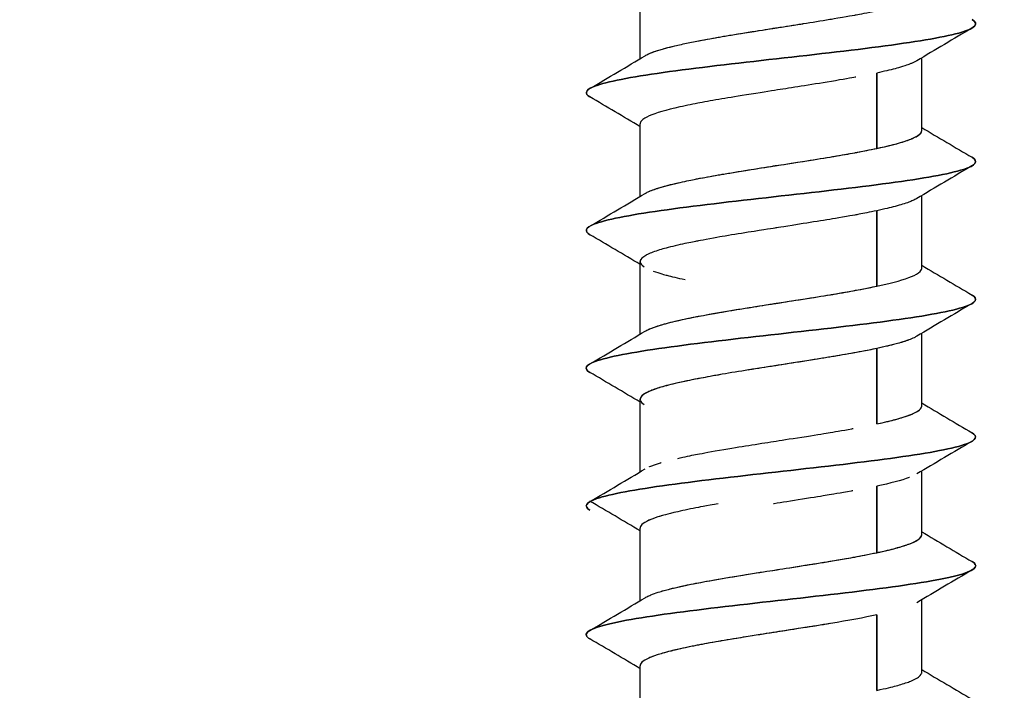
# Model space of a CAD drawing. Header units: inches. Extents: x 10 to 190, y 5 to 37.
# Drawn here: x 97.527 to 98.316, y 24.245 to 24.786 of the extents above; entities that cross this region are included whole.
import ezdxf
from ezdxf import colors
from ezdxf.entities.mleader import LeaderData, LeaderLine
from ezdxf.math import Vec2, Vec3

# ---------------------------------------------------------------- set-up
doc = ezdxf.new("R2010")
doc.units = ezdxf.units.IN
doc.header["$MEASUREMENT"] = 0
doc.styles.add('Tahoma', font='tahoma.ttf')

msp = doc.modelspace()

# ---------------------------------------------------------------- linework, layer by layer
at = {"color": 0, "linetype": 'Continuous', "lineweight": 0, "extrusion": (-1, 6.12323e-17, 0)}
for p, q in [((98.02698, 24.75408), (98.02698, 24.81256)), ((98.25398, 24.69625), (98.25398, 24.75474)), ((98.21767, 24.68172), (98.21767, 24.74252)), ((98.21767, 24.74252), (98.21767, 24.68172)), ((98.02698, 24.64308), (98.02698, 24.70156)), ((98.25398, 24.58524), (98.25398, 24.64373)), ((98.21767, 24.57072), (98.21767, 24.63152)), ((98.21767, 24.63152), (98.21767, 24.57072)), ((98.02698, 24.53208), (98.02698, 24.59057)), ((98.25398, 24.47424), (98.25398, 24.53273)), ((98.21767, 24.45972), (98.21767, 24.52051)), ((98.21767, 24.52051), (98.21767, 24.45972)), ((98.02698, 24.42108), (98.02698, 24.47957)), ((98.25398, 24.39534), (98.25398, 24.42173)), ((98.21767, 24.39534), (98.21767, 24.40951)), ((98.21767, 24.40951), (98.21767, 24.39534)), ((98.21767, 24.35595), (98.21767, 24.39534)), ((98.21767, 24.39534), (98.21767, 24.35595)), ((98.25398, 24.3705), (98.25398, 24.39534)), ((98.02698, 24.31729), (98.02698, 24.37577)), ((98.06329, 24.32952), (98.06329, 24.32951)), ((98.06329, 24.32951), (98.06329, 24.32952)), ((98.25398, 24.2595), (98.25398, 24.31797)), ((98.21767, 24.24495), (98.21767, 24.30574)), ((98.21767, 24.30574), (98.21767, 24.24495)), ((98.02698, 24.20629), (98.02698, 24.26477))]:
    msp.add_line(p, q, dxfattribs=at)
msp.add_circle((101.83282, 27.66838), 6.76088)
at = {"color": 0, "linetype": 'Continuous', "lineweight": 0}
for points, knots in [([(98.03089, 24.75642), (98.03179, 24.75696), (98.03285, 24.75749), (98.03405, 24.75803), (98.03795, 24.75977), (98.0419, 24.76092), (98.04382, 24.76149), (98.04679, 24.76237), (98.05103, 24.76353), (98.05725, 24.76497), (98.06122, 24.76588), (98.06501, 24.76668), (98.06842, 24.76737), (98.07039, 24.76776), (98.07224, 24.76812), (98.07392, 24.76845), (98.07492, 24.76864), (98.0779, 24.76921), (98.08323, 24.77016), (98.08701, 24.77084), (98.09035, 24.77142), (98.09316, 24.7719), (98.09919, 24.77293), (98.10618, 24.77408), (98.11415, 24.77537), (98.12282, 24.77676), (98.12934, 24.77778), (98.13344, 24.77842), (98.13456, 24.7786), (98.1355, 24.77874), (98.13626, 24.77886), (98.13887, 24.77927), (98.14257, 24.77984), (98.14736, 24.78058), (98.15259, 24.78139), (98.15626, 24.78196), (98.1584, 24.7823), (98.16565, 24.78344), (98.17289, 24.7846), (98.17997, 24.78578), (98.18117, 24.78598), (98.18467, 24.78656), (98.19017, 24.78752), (98.19435, 24.78825), (98.19757, 24.78883), (98.19995, 24.78926), (98.20026, 24.78932), (98.20066, 24.78939), (98.20114, 24.78948), (98.20403, 24.79001), (98.20997, 24.79109), (98.21767, 24.79271)], [0.3457498, 0.3457498, 0.3457498, 0.3457498, 0.375, 0.375, 0.375, 0.4375, 0.4375, 0.4375, 0.5, 0.5, 0.5, 0.5395375, 0.5395375, 0.5395375, 0.5625, 0.5625, 0.5625, 0.59375, 0.59375, 0.59375, 0.625, 0.625, 0.625, 0.6875, 0.6875, 0.6875, 0.7366515, 0.7366515, 0.7366515, 0.75, 0.75, 0.75, 0.78125, 0.78125, 0.78125, 0.8125, 0.8125, 0.8125, 0.875, 0.875, 0.875, 0.90625, 0.90625, 0.90625, 0.9375, 0.9375, 0.9375, 0.9463177, 0.9463177, 0.9463177, 1, 1, 1, 1]), ([(97.98647, 24.72322), (97.98196, 24.72588), (97.98264, 24.72854), (97.99696, 24.73488), (98.01549, 24.73857), (98.0661, 24.74594), (98.09805, 24.74962), (98.16343, 24.75699), (98.1967, 24.76068), (98.25207, 24.76805), (98.27403, 24.77174), (98.29741, 24.77881), (98.30029, 24.78219), (98.29454, 24.78558)], [0.78679487, 0.78679487, 0.78679487, 0.78679487, 0.78950472, 0.78950472, 0.79326356, 0.79326356, 0.79702241, 0.79702241, 0.80078125, 0.80078125, 0.80454009, 0.80454009, 0.80799263, 0.80799263, 0.80799263, 0.80799263]), ([(98.29454, 24.78558), (98.30029, 24.78219), (98.29741, 24.77881), (98.27403, 24.77174), (98.25207, 24.76805), (98.1967, 24.76068), (98.16343, 24.75699), (98.09805, 24.74962), (98.0661, 24.74594), (98.01549, 24.73857), (97.99696, 24.73488), (97.98264, 24.72854), (97.98196, 24.72588), (97.98647, 24.72322)], [-0.80799263, -0.80799263, -0.80799263, -0.80799263, -0.80454009, -0.80454009, -0.80078125, -0.80078125, -0.79702241, -0.79702241, -0.79326356, -0.79326356, -0.78950472, -0.78950472, -0.78679487, -0.78679487, -0.78679487, -0.78679487]), ([(98.07434, 24.76853), (98.07444, 24.76855), (98.07455, 24.76857), (98.07465, 24.76858), (98.07998, 24.7696), (98.08643, 24.77075), (98.09207, 24.77171), (98.09771, 24.77268), (98.1046, 24.77383), (98.11499, 24.7755), (98.12537, 24.77717), (98.13287, 24.77834), (98.13827, 24.77917), (98.14366, 24.78001), (98.15108, 24.78116), (98.15741, 24.78214), (98.1578, 24.78221), (98.15819, 24.78227), (98.15859, 24.78233)], [0.5612925, 0.5612925, 0.5612925, 0.5612925, 0.5625, 0.5625, 0.5625, 0.625, 0.625, 0.625, 0.6875, 0.6875, 0.6875, 0.75, 0.75, 0.75, 0.8125, 0.8125, 0.8125, 0.8163653, 0.8163653, 0.8163653, 0.8163653]), ([(98.03422, 24.75811), (98.03426, 24.75812), (98.03431, 24.75814), (98.03435, 24.75816), (98.04021, 24.76072), (98.04868, 24.76303), (98.05859, 24.76527)], [0.3740898, 0.3740898, 0.3740898, 0.3740898, 0.375, 0.375, 0.375, 0.499716, 0.499716, 0.499716, 0.499716]), ([(98.25002, 24.75237), (98.24868, 24.75156), (98.2472, 24.75088), (98.24584, 24.75031), (98.24506, 24.74998), (98.24432, 24.74969), (98.24365, 24.74945), (98.24282, 24.74914), (98.24126, 24.74856), (98.2385, 24.74772), (98.23623, 24.74702), (98.23414, 24.74645), (98.23245, 24.746), (98.22841, 24.74493), (98.22353, 24.74377), (98.21767, 24.74252)], [0.8202783, 0.8202783, 0.8202783, 0.8202783, 0.8550271, 0.8550271, 0.8550271, 0.875, 0.875, 0.875, 0.90625, 0.90625, 0.90625, 0.9375, 0.9375, 0.9375, 1, 1, 1, 1]), ([(98.20097, 24.73922), (98.20095, 24.73922), (98.20094, 24.73921), (98.20092, 24.73921), (98.19989, 24.73902), (98.19359, 24.73787), (98.1845, 24.73634), (98.16631, 24.73329), (98.1511, 24.73097), (98.13989, 24.7292), (98.13428, 24.72832), (98.12679, 24.72717), (98.1164, 24.72553), (98.106, 24.72388), (98.09904, 24.72273), (98.09274, 24.72164), (98.08643, 24.72056), (98.08001, 24.71939), (98.07518, 24.71847), (98.07036, 24.71754), (98.06457, 24.71639), (98.05898, 24.71515), (98.0478, 24.71266), (98.03974, 24.71035), (98.03423, 24.7079), (98.03148, 24.70667), (98.02944, 24.70551), (98.0281, 24.70403), (98.02722, 24.70306), (98.02698, 24.70222), (98.02698, 24.70156)], [0.06157, 0.06157, 0.06157, 0.06157, 0.0625, 0.0625, 0.0625, 0.125, 0.125, 0.125, 0.25, 0.25, 0.25, 0.3125, 0.3125, 0.3125, 0.375, 0.375, 0.375, 0.4375, 0.4375, 0.4375, 0.5, 0.5, 0.5, 0.625, 0.625, 0.625, 0.6875, 0.6875, 0.6875, 0.7288159, 0.7288159, 0.7288159, 0.7288159]), ([(98.21767, 24.68172), (98.22554, 24.68338), (98.23541, 24.68569), (98.24272, 24.68833), (98.24637, 24.68964), (98.24894, 24.69079), (98.25104, 24.69223), (98.25314, 24.69366), (98.25372, 24.69481), (98.2539, 24.69558), (98.25395, 24.69577), (98.25398, 24.696), (98.25398, 24.69625)], [0, 0, 0, 0, 0.125, 0.125, 0.125, 0.1875, 0.1875, 0.1875, 0.25, 0.25, 0.25, 0.2661737, 0.2661737, 0.2661737, 0.2661737]), ([(98.21767, 24.68172), (98.22388, 24.68303), (98.22866, 24.68418), (98.23239, 24.68517), (98.23428, 24.68567), (98.23636, 24.68625), (98.23849, 24.68691), (98.24038, 24.6875), (98.2421, 24.68808), (98.24364, 24.68866), (98.24467, 24.68905), (98.24576, 24.68949), (98.24684, 24.68997), (98.24827, 24.69061), (98.24968, 24.69132), (98.25088, 24.69212), (98.25313, 24.69362), (98.25371, 24.69477), (98.2539, 24.69558), (98.25395, 24.69577), (98.25399, 24.69599), (98.25398, 24.69625)], [0, 0, 0, 0, 0.0625, 0.0625, 0.0625, 0.09375, 0.09375, 0.09375, 0.125, 0.125, 0.125, 0.151912, 0.151912, 0.151912, 0.1875, 0.1875, 0.1875, 0.25, 0.25, 0.25, 0.2666712, 0.2666712, 0.2666712, 0.2666712]), ([(98.03091, 24.64543), (98.03109, 24.64554), (98.03127, 24.64564), (98.03145, 24.64574), (98.03228, 24.64621), (98.03317, 24.64664), (98.03407, 24.64704), (98.03544, 24.64765), (98.03691, 24.64822), (98.03844, 24.64876), (98.03986, 24.64926), (98.04162, 24.64984), (98.0438, 24.65049), (98.04714, 24.65147), (98.05149, 24.65263), (98.05726, 24.65396), (98.06249, 24.65517), (98.06713, 24.65612), (98.07059, 24.6568), (98.07187, 24.65705), (98.07299, 24.65727), (98.07394, 24.65745), (98.07587, 24.65782), (98.07891, 24.65839), (98.08327, 24.65917), (98.08739, 24.65991), (98.09073, 24.66049), (98.09311, 24.66089), (98.09958, 24.66199), (98.10664, 24.66316), (98.1142, 24.66437), (98.12729, 24.66648), (98.13482, 24.66764), (98.13617, 24.66785), (98.13756, 24.66807), (98.1451, 24.66922), (98.15843, 24.67131), (98.16607, 24.6725), (98.17327, 24.67366), (98.17993, 24.67477), (98.1824, 24.67518), (98.18587, 24.67576), (98.1902, 24.67652), (98.19472, 24.67731), (98.1979, 24.67789), (98.19992, 24.67826), (98.20092, 24.67844), (98.20211, 24.67866), (98.20347, 24.67891), (98.20713, 24.6796), (98.21204, 24.68053), (98.21767, 24.68172)], [0.3434821, 0.3434821, 0.3434821, 0.3434821, 0.3491794, 0.3491794, 0.3491794, 0.375, 0.375, 0.375, 0.40625, 0.40625, 0.40625, 0.4375, 0.4375, 0.4375, 0.5, 0.5, 0.5, 0.5456201, 0.5456201, 0.5456201, 0.5625, 0.5625, 0.5625, 0.59375, 0.59375, 0.59375, 0.625, 0.625, 0.625, 0.6875, 0.6875, 0.6875, 0.75, 0.75, 0.75, 0.8125, 0.8125, 0.8125, 0.875, 0.875, 0.875, 0.90625, 0.90625, 0.90625, 0.9375, 0.9375, 0.9375, 0.9544403, 0.9544403, 0.9544403, 1, 1, 1, 1]), ([(98.07467, 24.65759), (98.07486, 24.65763), (98.07505, 24.65766), (98.07523, 24.6577), (98.08, 24.6586), (98.0864, 24.65975), (98.09215, 24.66073), (98.0979, 24.66171), (98.10482, 24.66287), (98.11634, 24.66472), (98.12786, 24.66656), (98.13535, 24.66772), (98.13671, 24.66793), (98.13807, 24.66814), (98.14556, 24.6693), (98.15591, 24.67091), (98.16626, 24.67253), (98.17343, 24.67368), (98.18015, 24.6748), (98.18688, 24.67593), (98.19353, 24.67709), (98.19809, 24.67792), (98.20266, 24.67875), (98.20908, 24.67991), (98.21767, 24.68172)], [0.5600455, 0.5600455, 0.5600455, 0.5600455, 0.5625, 0.5625, 0.5625, 0.625, 0.625, 0.625, 0.6875, 0.6875, 0.6875, 0.75, 0.75, 0.75, 0.8125, 0.8125, 0.8125, 0.875, 0.875, 0.875, 0.9375, 0.9375, 0.9375, 1, 1, 1, 1]), ([(97.98647, 24.61222), (97.98171, 24.61502), (97.98275, 24.61783), (97.99876, 24.62431), (98.018, 24.628), (98.06961, 24.63537), (98.10186, 24.63906), (98.16732, 24.64643), (98.20037, 24.65011), (98.25486, 24.65748), (98.27617, 24.66117), (98.29767, 24.6681), (98.30004, 24.67134), (98.29452, 24.67458)], [0.74905825, 0.74905825, 0.74905825, 0.74905825, 0.75191627, 0.75191627, 0.75567512, 0.75567512, 0.75943396, 0.75943396, 0.76319281, 0.76319281, 0.76695165, 0.76695165, 0.77025885, 0.77025885, 0.77025885, 0.77025885]), ([(98.29452, 24.67458), (98.30004, 24.67134), (98.29767, 24.6681), (98.27617, 24.66117), (98.25486, 24.65748), (98.20037, 24.65011), (98.16732, 24.64643), (98.10186, 24.63906), (98.06961, 24.63537), (98.018, 24.628), (97.99876, 24.62431), (97.98275, 24.61783), (97.98171, 24.61502), (97.98647, 24.61222)], [-0.77025885, -0.77025885, -0.77025885, -0.77025885, -0.76695165, -0.76695165, -0.76319281, -0.76319281, -0.75943396, -0.75943396, -0.75567512, -0.75567512, -0.75191627, -0.75191627, -0.74905825, -0.74905825, -0.74905825, -0.74905825]), ([(98.03455, 24.64725), (98.0347, 24.64732), (98.03484, 24.64738), (98.03499, 24.64744), (98.04131, 24.65009), (98.04997, 24.65233), (98.05905, 24.65437)], [0.3721446, 0.3721446, 0.3721446, 0.3721446, 0.375, 0.375, 0.375, 0.4957781, 0.4957781, 0.4957781, 0.4957781]), ([(98.25002, 24.64137), (98.24905, 24.64079), (98.24797, 24.64025), (98.24685, 24.63974), (98.2458, 24.63928), (98.24471, 24.63884), (98.24363, 24.63844), (98.242, 24.63783), (98.24027, 24.63726), (98.23852, 24.63673), (98.23687, 24.63622), (98.23487, 24.63564), (98.23242, 24.635), (98.22869, 24.63401), (98.22389, 24.63285), (98.21767, 24.63152)], [0.8212902, 0.8212902, 0.8212902, 0.8212902, 0.8491743, 0.8491743, 0.8491743, 0.875, 0.875, 0.875, 0.90625, 0.90625, 0.90625, 0.9375, 0.9375, 0.9375, 1, 1, 1, 1]), ([(98.21767, 24.63152), (98.21204, 24.63031), (98.20713, 24.62937), (98.20347, 24.62869), (98.20211, 24.62843), (98.20093, 24.62821), (98.19992, 24.62803), (98.1979, 24.62766), (98.19471, 24.62709), (98.19017, 24.62631), (98.18588, 24.62557), (98.18243, 24.625), (98.17997, 24.62459), (98.17329, 24.62349), (98.16606, 24.62233), (98.15839, 24.62111), (98.14513, 24.61901), (98.13763, 24.61785), (98.13624, 24.61763), (98.13489, 24.61742), (98.12732, 24.61627), (98.11415, 24.61417), (98.10662, 24.61298), (98.09958, 24.61182), (98.09312, 24.61071), (98.09074, 24.6103), (98.08738, 24.60972), (98.08322, 24.60896), (98.07888, 24.60817), (98.07585, 24.60759), (98.07393, 24.60722), (98.07298, 24.60704), (98.07187, 24.60682), (98.07059, 24.60657), (98.06713, 24.60589), (98.06248, 24.60495), (98.05723, 24.60376), (98.05149, 24.60245), (98.04715, 24.6013), (98.04382, 24.60031), (98.04213, 24.59981), (98.04029, 24.59922), (98.03843, 24.59856), (98.0368, 24.59797), (98.03533, 24.59739), (98.03405, 24.59681), (98.03319, 24.59643), (98.03231, 24.59599), (98.03145, 24.59552), (98.03031, 24.59488), (98.02923, 24.59416), (98.02841, 24.59336), (98.02688, 24.59186), (98.02687, 24.59071), (98.02706, 24.5899), (98.02724, 24.58919), (98.02769, 24.58803), (98.03008, 24.58642)], [0, 0, 0, 0, 0.045563, 0.045563, 0.045563, 0.0625, 0.0625, 0.0625, 0.09375, 0.09375, 0.09375, 0.125, 0.125, 0.125, 0.1875, 0.1875, 0.1875, 0.25, 0.25, 0.25, 0.3125, 0.3125, 0.3125, 0.375, 0.375, 0.375, 0.40625, 0.40625, 0.40625, 0.4375, 0.4375, 0.4375, 0.4543296, 0.4543296, 0.4543296, 0.5, 0.5, 0.5, 0.5625, 0.5625, 0.5625, 0.59375, 0.59375, 0.59375, 0.625, 0.625, 0.625, 0.651797, 0.651797, 0.651797, 0.6875, 0.6875, 0.6875, 0.75, 0.75, 0.75, 0.8124508, 0.8124508, 0.8124508, 0.8124508]), ([(98.03736, 24.58293), (98.04258, 24.581), (98.04721, 24.57985), (98.04858, 24.57949), (98.05212, 24.57855), (98.05686, 24.57739), (98.06329, 24.57602)], [0.8751039, 0.8751039, 0.8751039, 0.8751039, 0.9375, 0.9375, 0.9375, 1, 1, 1, 1]), ([(98.21767, 24.57072), (98.22764, 24.57282), (98.23686, 24.57514), (98.24346, 24.57759), (98.24675, 24.57882), (98.24932, 24.57998), (98.25136, 24.58146), (98.2534, 24.58293), (98.25383, 24.58408), (98.25395, 24.58479), (98.25397, 24.58493), (98.25398, 24.58508), (98.25398, 24.58524)], [0, 0, 0, 0, 0.125, 0.125, 0.125, 0.1875, 0.1875, 0.1875, 0.25, 0.25, 0.25, 0.2618934, 0.2618934, 0.2618934, 0.2618934]), ([(98.03092, 24.53444), (98.03137, 24.5347), (98.03182, 24.53495), (98.03226, 24.53518), (98.03289, 24.5355), (98.03351, 24.53579), (98.03407, 24.53604), (98.03476, 24.53635), (98.03607, 24.53693), (98.03847, 24.53777), (98.04045, 24.53847), (98.0423, 24.53904), (98.04382, 24.53949), (98.04743, 24.54056), (98.05187, 24.54172), (98.05731, 24.54297), (98.06444, 24.54461), (98.07006, 24.5457), (98.07281, 24.54623), (98.07325, 24.54632), (98.07362, 24.54639), (98.07392, 24.54645), (98.07618, 24.54688), (98.07926, 24.54746), (98.08328, 24.54818), (98.08859, 24.54913), (98.09201, 24.54971), (98.0932, 24.54991), (98.10002, 24.55107), (98.10707, 24.55222), (98.11418, 24.55337), (98.11629, 24.5537), (98.11993, 24.55429), (98.12519, 24.55512), (98.12993, 24.55587), (98.13364, 24.55645), (98.13626, 24.55686), (98.13701, 24.55698), (98.13792, 24.55712), (98.13901, 24.55729), (98.1431, 24.55793), (98.14964, 24.55893), (98.15847, 24.56032), (98.16657, 24.56158), (98.17374, 24.56274), (98.17997, 24.56377), (98.18285, 24.56425), (98.18629, 24.56483), (98.1902, 24.56551), (98.1958, 24.56649), (98.19896, 24.56708), (98.20001, 24.56727), (98.20177, 24.56759), (98.2037, 24.56795), (98.20577, 24.56835), (98.20937, 24.56903), (98.2134, 24.56982), (98.21767, 24.57072)], [0.3410437, 0.3410437, 0.3410437, 0.3410437, 0.3549395, 0.3549395, 0.3549395, 0.375, 0.375, 0.375, 0.40625, 0.40625, 0.40625, 0.4375, 0.4375, 0.4375, 0.5, 0.5, 0.5, 0.5538068, 0.5538068, 0.5538068, 0.5625, 0.5625, 0.5625, 0.59375, 0.59375, 0.59375, 0.625, 0.625, 0.625, 0.6875, 0.6875, 0.6875, 0.71875, 0.71875, 0.71875, 0.75, 0.75, 0.75, 0.7631382, 0.7631382, 0.7631382, 0.8125, 0.8125, 0.8125, 0.875, 0.875, 0.875, 0.90625, 0.90625, 0.90625, 0.9375, 0.9375, 0.9375, 0.9603848, 0.9603848, 0.9603848, 1, 1, 1, 1]), ([(98.03431, 24.53615), (98.03438, 24.53618), (98.03444, 24.53621), (98.0345, 24.53623), (98.03672, 24.5372), (98.03998, 24.53834), (98.04323, 24.53932), (98.04648, 24.54029), (98.05061, 24.54145), (98.05826, 24.54319), (98.0659, 24.54493), (98.07204, 24.54609), (98.073, 24.54627), (98.07396, 24.54646), (98.07993, 24.54761), (98.08874, 24.54914), (98.10637, 24.55221), (98.12144, 24.55452), (98.13261, 24.55629), (98.13819, 24.55717), (98.14568, 24.55832), (98.15623, 24.55996), (98.16677, 24.56161), (98.17392, 24.56276), (98.18043, 24.56385), (98.18694, 24.56493), (98.19362, 24.5661), (98.19868, 24.56703), (98.20373, 24.56795), (98.20999, 24.5691), (98.21767, 24.57072)], [0.373234, 0.373234, 0.373234, 0.373234, 0.375, 0.375, 0.375, 0.4375, 0.4375, 0.4375, 0.5, 0.5, 0.5, 0.5625, 0.5625, 0.5625, 0.625, 0.625, 0.625, 0.75, 0.75, 0.75, 0.8125, 0.8125, 0.8125, 0.875, 0.875, 0.875, 0.9375, 0.9375, 0.9375, 1, 1, 1, 1]), ([(97.98646, 24.50122), (97.98146, 24.50417), (97.98289, 24.50712), (98.00065, 24.51375), (98.02057, 24.51743), (98.07316, 24.5248), (98.10569, 24.52849), (98.1712, 24.53586), (98.204, 24.53955), (98.25759, 24.54692), (98.27823, 24.5506), (98.29789, 24.55739), (98.29978, 24.56049), (98.29451, 24.56359)], [0.71132221, 0.71132221, 0.71132221, 0.71132221, 0.71432783, 0.71432783, 0.71808667, 0.71808667, 0.72184552, 0.72184552, 0.72560436, 0.72560436, 0.72936321, 0.72936321, 0.73252426, 0.73252426, 0.73252426, 0.73252426]), ([(98.29451, 24.56359), (98.29978, 24.56049), (98.29789, 24.55739), (98.27823, 24.5506), (98.25759, 24.54692), (98.204, 24.53955), (98.1712, 24.53586), (98.10569, 24.52849), (98.07316, 24.5248), (98.02057, 24.51743), (98.00065, 24.51375), (97.98289, 24.50712), (97.98146, 24.50417), (97.98646, 24.50122)], [-0.73252426, -0.73252426, -0.73252426, -0.73252426, -0.72936321, -0.72936321, -0.72560436, -0.72560436, -0.72184552, -0.72184552, -0.71808667, -0.71808667, -0.71432783, -0.71432783, -0.71132221, -0.71132221, -0.71132221, -0.71132221]), ([(98.25003, 24.53037), (98.24936, 24.52997), (98.24862, 24.52957), (98.24779, 24.52918), (98.24658, 24.5286), (98.24519, 24.52802), (98.24365, 24.52745), (98.23898, 24.52572), (98.23457, 24.52457), (98.2324, 24.52399), (98.22908, 24.52311), (98.22439, 24.52195), (98.21767, 24.52051)], [0.8222326, 0.8222326, 0.8222326, 0.8222326, 0.8437192, 0.8437192, 0.8437192, 0.875, 0.875, 0.875, 0.9375, 0.9375, 0.9375, 1, 1, 1, 1]), ([(98.24345, 24.52738), (98.2434, 24.52736), (98.24335, 24.52734), (98.2433, 24.52732), (98.23628, 24.52476), (98.2267, 24.52245), (98.21767, 24.52051)], [0.8741062, 0.8741062, 0.8741062, 0.8741062, 0.875, 0.875, 0.875, 1, 1, 1, 1]), ([(98.21767, 24.52051), (98.21341, 24.5196), (98.20937, 24.5188), (98.20577, 24.51812), (98.20368, 24.51772), (98.20173, 24.51736), (98.19995, 24.51704), (98.19891, 24.51685), (98.19577, 24.51627), (98.19022, 24.51532), (98.18628, 24.51464), (98.18282, 24.51406), (98.17992, 24.51358), (98.17371, 24.51256), (98.16655, 24.5114), (98.15846, 24.51012), (98.14966, 24.50872), (98.14312, 24.5077), (98.13901, 24.50706), (98.13789, 24.50689), (98.13695, 24.50674), (98.13619, 24.50662), (98.13358, 24.50622), (98.12988, 24.50564), (98.12514, 24.5049), (98.11994, 24.50409), (98.11632, 24.50352), (98.11421, 24.50319), (98.10707, 24.50205), (98.09999, 24.50089), (98.09313, 24.49971), (98.09196, 24.49951), (98.08857, 24.49893), (98.08329, 24.49797), (98.07927, 24.49724), (98.0762, 24.49666), (98.07394, 24.49622), (98.07364, 24.49617), (98.07326, 24.49609), (98.07281, 24.496), (98.07005, 24.49547), (98.06442, 24.49439), (98.05729, 24.49277), (98.05185, 24.49154), (98.04741, 24.49038), (98.0438, 24.4893), (98.04229, 24.48885), (98.04043, 24.48827), (98.03845, 24.48756), (98.03607, 24.48671), (98.03477, 24.48613), (98.03408, 24.48583), (98.03352, 24.48557), (98.0329, 24.48528), (98.03226, 24.48495), (98.03091, 24.48425), (98.02947, 24.48339), (98.02841, 24.48236), (98.02702, 24.481), (98.02684, 24.47985), (98.02706, 24.47891), (98.02715, 24.47855), (98.02717, 24.47738), (98.03007, 24.47542), (98.03007, 24.47541), (98.03008, 24.47541), (98.03008, 24.47541)], [0, 0, 0, 0, 0.0395008, 0.0395008, 0.0395008, 0.0625, 0.0625, 0.0625, 0.09375, 0.09375, 0.09375, 0.125, 0.125, 0.125, 0.1875, 0.1875, 0.1875, 0.2366455, 0.2366455, 0.2366455, 0.25, 0.25, 0.25, 0.28125, 0.28125, 0.28125, 0.3125, 0.3125, 0.3125, 0.375, 0.375, 0.375, 0.40625, 0.40625, 0.40625, 0.4375, 0.4375, 0.4375, 0.4463322, 0.4463322, 0.4463322, 0.5, 0.5, 0.5, 0.5625, 0.5625, 0.5625, 0.59375, 0.59375, 0.59375, 0.625, 0.625, 0.625, 0.6451264, 0.6451264, 0.6451264, 0.6875, 0.6875, 0.6875, 0.75, 0.75, 0.75, 0.8125, 0.8125, 0.8125, 0.8126518, 0.8126518, 0.8126518, 0.8126518]), ([(98.21767, 24.52051), (98.21092, 24.51907), (98.20479, 24.51791), (98.19919, 24.5169), (98.19359, 24.51588), (98.18687, 24.51473), (98.18105, 24.51377), (98.17523, 24.51281), (98.16814, 24.51165), (98.15761, 24.50998), (98.14708, 24.50831), (98.13957, 24.50715), (98.13418, 24.50631), (98.1288, 24.50547), (98.12143, 24.50433), (98.11519, 24.50334), (98.11481, 24.50328), (98.11442, 24.50322), (98.11403, 24.50316)], [0, 0, 0, 0, 0.0625, 0.0625, 0.0625, 0.125, 0.125, 0.125, 0.1875, 0.1875, 0.1875, 0.25, 0.25, 0.25, 0.3125, 0.3125, 0.3125, 0.3163642, 0.3163642, 0.3163642, 0.3163642]), ([(98.09304, 24.49969), (98.08579, 24.49844), (98.07987, 24.49735), (98.07623, 24.49666), (98.07243, 24.49594), (98.06634, 24.49479), (98.05897, 24.49315), (98.05159, 24.49151), (98.04731, 24.49036), (98.04362, 24.48925), (98.03994, 24.48815), (98.03676, 24.48699), (98.03473, 24.48611), (98.0327, 24.48523), (98.03026, 24.48407), (98.02858, 24.48252), (98.02721, 24.48126), (98.02697, 24.48026), (98.02698, 24.47957)], [0.37782, 0.37782, 0.37782, 0.37782, 0.4375, 0.4375, 0.4375, 0.5, 0.5, 0.5, 0.5625, 0.5625, 0.5625, 0.625, 0.625, 0.625, 0.6875, 0.6875, 0.6875, 0.7384023, 0.7384023, 0.7384023, 0.7384023]), ([(98.21767, 24.45972), (98.22948, 24.46221), (98.2381, 24.46453), (98.24412, 24.46684), (98.24714, 24.468), (98.24947, 24.46916), (98.25102, 24.47022), (98.25258, 24.47128), (98.25355, 24.47243), (98.25385, 24.47338), (98.25393, 24.47365), (98.25399, 24.47394), (98.25398, 24.47424)], [0, 0, 0, 0, 0.125, 0.125, 0.125, 0.1875, 0.1875, 0.1875, 0.25, 0.25, 0.25, 0.2676408, 0.2676408, 0.2676408, 0.2676408]), ([(98.21767, 24.45972), (98.2252, 24.46131), (98.22972, 24.46246), (98.2324, 24.46317), (98.23546, 24.46398), (98.2396, 24.46514), (98.24363, 24.46666), (98.24574, 24.46745), (98.24738, 24.46818), (98.24866, 24.46884), (98.24956, 24.4693), (98.25029, 24.46973), (98.25089, 24.47013), (98.25181, 24.47074), (98.25247, 24.47132), (98.25294, 24.47186), (98.25338, 24.47236), (98.25374, 24.47293), (98.2539, 24.47358), (98.25395, 24.47379), (98.25398, 24.47401), (98.25398, 24.47424)], [0, 0, 0, 0, 0.0625, 0.0625, 0.0625, 0.125, 0.125, 0.125, 0.1617005, 0.1617005, 0.1617005, 0.1875, 0.1875, 0.1875, 0.21875, 0.21875, 0.21875, 0.25, 0.25, 0.25, 0.2635408, 0.2635408, 0.2635408, 0.2635408]), ([(97.98646, 24.39022), (97.9812, 24.39331), (97.98307, 24.39641), (98.00262, 24.40318), (98.02322, 24.40687), (98.07676, 24.41424), (98.10955, 24.41792), (98.17505, 24.4253), (98.2076, 24.42898), (98.26024, 24.43635), (98.2802, 24.44004), (98.29807, 24.44668), (98.29952, 24.44963), (98.2945, 24.45259)], [0.67358683, 0.67358683, 0.67358683, 0.67358683, 0.67673939, 0.67673939, 0.68049823, 0.68049823, 0.68425708, 0.68425708, 0.68801592, 0.68801592, 0.69177476, 0.69177476, 0.69478892, 0.69478892, 0.69478892, 0.69478892]), ([(98.2945, 24.45259), (98.29952, 24.44963), (98.29807, 24.44668), (98.2802, 24.44004), (98.26024, 24.43635), (98.2076, 24.42898), (98.17505, 24.4253), (98.10955, 24.41792), (98.07676, 24.41424), (98.02322, 24.40687), (98.00262, 24.40318), (97.98307, 24.39641), (97.9812, 24.39331), (97.98646, 24.39022)], [-0.69478892, -0.69478892, -0.69478892, -0.69478892, -0.69177476, -0.69177476, -0.68801592, -0.68801592, -0.68425708, -0.68425708, -0.68049823, -0.68049823, -0.67673939, -0.67673939, -0.67358683, -0.67358683, -0.67358683, -0.67358683]), ([(98.0573, 24.43197), (98.06274, 24.43322), (98.06815, 24.43432), (98.07167, 24.43501), (98.07535, 24.43573), (98.08138, 24.43688), (98.0909, 24.43852), (98.10042, 24.44016), (98.10762, 24.44131), (98.11451, 24.44242), (98.12139, 24.44352), (98.12879, 24.44469), (98.13438, 24.44557), (98.13997, 24.44644), (98.14745, 24.4476), (98.15739, 24.44915), (98.16733, 24.4507), (98.17445, 24.45186), (98.17858, 24.45254), (98.18271, 24.45322), (98.18965, 24.45438), (98.19774, 24.45585), (98.19806, 24.45591), (98.19839, 24.45597), (98.19871, 24.45603)], [0.5027539, 0.5027539, 0.5027539, 0.5027539, 0.5625, 0.5625, 0.5625, 0.625, 0.625, 0.625, 0.6875, 0.6875, 0.6875, 0.75, 0.75, 0.75, 0.8125, 0.8125, 0.8125, 0.875, 0.875, 0.875, 0.9375, 0.9375, 0.9375, 0.940016, 0.940016, 0.940016, 0.940016]), ([(98.03445, 24.42521), (98.03456, 24.42526), (98.03467, 24.42531), (98.03478, 24.42535), (98.03675, 24.42619), (98.03997, 24.42735), (98.04327, 24.42833), (98.04348, 24.4284), (98.0437, 24.42846), (98.04393, 24.42853)], [0.37155368, 0.37155368, 0.37155368, 0.37155368, 0.375, 0.375, 0.375, 0.4375, 0.4375, 0.4375, 0.44156944, 0.44156944, 0.44156944, 0.44156944]), ([(98.24409, 24.41662), (98.24405, 24.4166), (98.24401, 24.41659), (98.24397, 24.41657), (98.23754, 24.41415), (98.22856, 24.41184), (98.21767, 24.40951)], [0.8742138, 0.8742138, 0.8742138, 0.8742138, 0.875, 0.875, 0.875, 1, 1, 1, 1]), ([(98.19854, 24.40578), (98.19811, 24.40571), (98.19766, 24.40563), (98.19721, 24.40555), (98.18847, 24.40398), (98.18143, 24.40283), (98.17775, 24.40223), (98.17408, 24.40162), (98.16695, 24.40046), (98.15782, 24.39901), (98.14868, 24.39756), (98.14122, 24.39641), (98.13502, 24.39544), (98.13481, 24.39541), (98.1346, 24.39538), (98.13438, 24.39534)], [0.0592714, 0.0592714, 0.0592714, 0.0592714, 0.0625, 0.0625, 0.0625, 0.125, 0.125, 0.125, 0.1875, 0.1875, 0.1875, 0.25, 0.25, 0.25, 0.2521536, 0.2521536, 0.2521536, 0.2521536]), ([(98.08979, 24.39534), (98.08798, 24.39503), (98.0858, 24.39465), (98.0833, 24.3942), (98.07913, 24.39346), (98.07606, 24.39288), (98.07394, 24.39247), (98.06818, 24.39137), (98.06255, 24.39022), (98.05729, 24.389), (98.04812, 24.38689), (98.04454, 24.38573), (98.04381, 24.38551), (98.04339, 24.38539), (98.04193, 24.38497), (98.03976, 24.38424), (98.03812, 24.38369), (98.0361, 24.38297), (98.03408, 24.38207), (98.03138, 24.38087), (98.02954, 24.37971), (98.02841, 24.3786), (98.02799, 24.37819), (98.02748, 24.37761), (98.02719, 24.37686), (98.02703, 24.37644), (98.02698, 24.37608), (98.02698, 24.37577)], [0.3881848, 0.3881848, 0.3881848, 0.3881848, 0.40625, 0.40625, 0.40625, 0.4375, 0.4375, 0.4375, 0.5, 0.5, 0.5, 0.5622546, 0.5622546, 0.5622546, 0.5980105, 0.5980105, 0.5980105, 0.625, 0.625, 0.625, 0.6875, 0.6875, 0.6875, 0.71875, 0.71875, 0.71875, 0.7353739, 0.7353739, 0.7353739, 0.7353739]), ([(98.0435, 24.38542), (98.04273, 24.38519), (98.03878, 24.38405), (98.03498, 24.38245), (98.03113, 24.38084), (98.0295, 24.37968), (98.02837, 24.37856), (98.02739, 24.37758), (98.027, 24.37657), (98.02698, 24.37578)], [0.5631335, 0.5631335, 0.5631335, 0.5631335, 0.625, 0.625, 0.625, 0.6875, 0.6875, 0.6875, 0.7421533, 0.7421533, 0.7421533, 0.7421533]), ([(98.21767, 24.35595), (98.22441, 24.35739), (98.22913, 24.35855), (98.23292, 24.35956), (98.23671, 24.36057), (98.24046, 24.36172), (98.24313, 24.36269), (98.24579, 24.36365), (98.24869, 24.36481), (98.25108, 24.36648), (98.25347, 24.36815), (98.25385, 24.36931), (98.25396, 24.37015), (98.25398, 24.37026), (98.25398, 24.37037), (98.25398, 24.3705)], [0, 0, 0, 0, 0.0625, 0.0625, 0.0625, 0.125, 0.125, 0.125, 0.1875, 0.1875, 0.1875, 0.25, 0.25, 0.25, 0.2583129, 0.2583129, 0.2583129, 0.2583129]), ([(98.21767, 24.35595), (98.22194, 24.35686), (98.22538, 24.35766), (98.22817, 24.35834), (98.22978, 24.35874), (98.23118, 24.3591), (98.23239, 24.35942), (98.23311, 24.35961), (98.23536, 24.36019), (98.23851, 24.36115), (98.24069, 24.36182), (98.24235, 24.36239), (98.24363, 24.36287), (98.2464, 24.3639), (98.24899, 24.36506), (98.25089, 24.36635), (98.25296, 24.36775), (98.25351, 24.36876), (98.25377, 24.3694), (98.25383, 24.36957), (98.25387, 24.36971), (98.2539, 24.36983), (98.25395, 24.37002), (98.25399, 24.37024), (98.25398, 24.3705)], [0, 0, 0, 0, 0.0395979, 0.0395979, 0.0395979, 0.0625, 0.0625, 0.0625, 0.09375, 0.09375, 0.09375, 0.125, 0.125, 0.125, 0.1875, 0.1875, 0.1875, 0.2368909, 0.2368909, 0.2368909, 0.25, 0.25, 0.25, 0.2643393, 0.2643393, 0.2643393, 0.2643393]), ([(98.03089, 24.31962), (98.0318, 24.32016), (98.03286, 24.32071), (98.03405, 24.32124), (98.03482, 24.32159), (98.03614, 24.32217), (98.03842, 24.32299), (98.04054, 24.32375), (98.04244, 24.32433), (98.04381, 24.32474), (98.04421, 24.32486), (98.0447, 24.325), (98.0453, 24.32517), (98.04753, 24.32581), (98.05121, 24.32682), (98.05723, 24.32818), (98.06284, 24.32946), (98.06855, 24.33062), (98.07393, 24.33166), (98.07642, 24.33213), (98.07949, 24.33271), (98.08322, 24.33339), (98.08862, 24.33437), (98.09202, 24.33495), (98.09309, 24.33513), (98.095, 24.33546), (98.09715, 24.33583), (98.09956, 24.33623), (98.10367, 24.33692), (98.10852, 24.33771), (98.11416, 24.3386), (98.1231, 24.34002), (98.13054, 24.34117), (98.13621, 24.34206), (98.13992, 24.34264), (98.14741, 24.3438), (98.15839, 24.34554), (98.16207, 24.34612), (98.16573, 24.34671), (98.16933, 24.34729), (98.17293, 24.34787), (98.17648, 24.34844), (98.17996, 24.34902), (98.1904, 24.35074), (98.19678, 24.35189), (98.1999, 24.35246), (98.20476, 24.35334), (98.21093, 24.35451), (98.21767, 24.35595)], [0.345576, 0.345576, 0.345576, 0.345576, 0.375, 0.375, 0.375, 0.40625, 0.40625, 0.40625, 0.4375, 0.4375, 0.4375, 0.4507179, 0.4507179, 0.4507179, 0.5, 0.5, 0.5, 0.5625, 0.5625, 0.5625, 0.59375, 0.59375, 0.59375, 0.625, 0.625, 0.625, 0.6481031, 0.6481031, 0.6481031, 0.6875, 0.6875, 0.6875, 0.75, 0.75, 0.75, 0.8125, 0.8125, 0.8125, 0.84379, 0.84379, 0.84379, 0.875, 0.875, 0.875, 0.9375, 0.9375, 0.9375, 1, 1, 1, 1]), ([(98.04411, 24.32483), (98.04663, 24.32556), (98.05006, 24.32649), (98.05379, 24.32738), (98.06298, 24.32958), (98.07453, 24.3319), (98.09029, 24.33465), (98.09817, 24.33603), (98.10521, 24.33718), (98.11427, 24.33862), (98.12333, 24.34006), (98.13077, 24.34121), (98.13554, 24.34195), (98.1403, 24.3427), (98.14776, 24.34386), (98.15675, 24.34528), (98.16573, 24.3467), (98.17297, 24.34786), (98.18072, 24.34914), (98.19622, 24.35171), (98.20864, 24.35402), (98.21767, 24.35595)], [0.4492255, 0.4492255, 0.4492255, 0.4492255, 0.5, 0.5, 0.5, 0.625, 0.625, 0.625, 0.6875, 0.6875, 0.6875, 0.75, 0.75, 0.75, 0.8125, 0.8125, 0.8125, 0.875, 0.875, 0.875, 1, 1, 1, 1]), ([(97.98636, 24.28652), (97.98495, 24.28734), (97.98404, 24.28817), (97.98205, 24.29269), (97.99098, 24.29637), (98.02666, 24.30375), (98.05333, 24.30743), (98.11443, 24.3148), (98.14871, 24.31849), (98.21207, 24.32586), (98.24098, 24.32954), (98.28257, 24.33692), (98.29515, 24.3406), (98.298, 24.34578), (98.29709, 24.34727), (98.29456, 24.34877)], [0.29625016, 0.29625016, 0.29625016, 0.29625016, 0.29709611, 0.29709611, 0.30085495, 0.30085495, 0.3046138, 0.3046138, 0.30837264, 0.30837264, 0.31213149, 0.31213149, 0.31589033, 0.31589033, 0.31741352, 0.31741352, 0.31741352, 0.31741352]), ([(98.29456, 24.34877), (98.29709, 24.34727), (98.298, 24.34578), (98.29515, 24.3406), (98.28257, 24.33692), (98.24098, 24.32954), (98.21207, 24.32586), (98.14871, 24.31849), (98.11443, 24.3148), (98.05333, 24.30743), (98.02666, 24.30375), (97.99098, 24.29637), (97.98205, 24.29269), (97.98404, 24.28817), (97.98495, 24.28734), (97.98636, 24.28652)], [-0.31741352, -0.31741352, -0.31741352, -0.31741352, -0.31589033, -0.31589033, -0.31213149, -0.31213149, -0.30837264, -0.30837264, -0.3046138, -0.3046138, -0.30085495, -0.30085495, -0.29709611, -0.29709611, -0.29625016, -0.29625016, -0.29625016, -0.29625016]), ([(98.21767, 24.30574), (98.2077, 24.30364), (98.19505, 24.30133), (98.18038, 24.29887), (98.17304, 24.29764), (98.16583, 24.29649), (98.15638, 24.29501), (98.14694, 24.29354), (98.13948, 24.29239), (98.13492, 24.29168), (98.13037, 24.29097), (98.12291, 24.28981), (98.11407, 24.28838), (98.10523, 24.28696), (98.09829, 24.2858), (98.09236, 24.28479), (98.08644, 24.28377), (98.07999, 24.28262), (98.0749, 24.28166), (98.06981, 24.28069), (98.0639, 24.27954), (98.05671, 24.27787), (98.04953, 24.2762), (98.04552, 24.27504), (98.04277, 24.2742), (98.04002, 24.27336), (98.0367, 24.27221), (98.03443, 24.27122), (98.03215, 24.27024), (98.03, 24.26908), (98.02858, 24.26776), (98.02731, 24.26657), (98.02699, 24.2655), (98.02698, 24.26477)], [0, 0, 0, 0, 0.125, 0.125, 0.125, 0.1875, 0.1875, 0.1875, 0.25, 0.25, 0.25, 0.3125, 0.3125, 0.3125, 0.375, 0.375, 0.375, 0.4375, 0.4375, 0.4375, 0.5, 0.5, 0.5, 0.5625, 0.5625, 0.5625, 0.625, 0.625, 0.625, 0.6875, 0.6875, 0.6875, 0.7437659, 0.7437659, 0.7437659, 0.7437659]), ([(98.17991, 24.29879), (98.17644, 24.29821), (98.17291, 24.29764), (98.16933, 24.29706), (98.16574, 24.29648), (98.16209, 24.2959), (98.15842, 24.29533), (98.14742, 24.29361), (98.13994, 24.29246), (98.13626, 24.29189), (98.13058, 24.291), (98.12311, 24.28984), (98.11416, 24.2884), (98.10851, 24.28749), (98.10366, 24.28669), (98.09956, 24.286), (98.09719, 24.28561), (98.09507, 24.28525), (98.09319, 24.28493), (98.09208, 24.28474), (98.08864, 24.28416), (98.08324, 24.2832), (98.07949, 24.28252), (98.07641, 24.28195), (98.07392, 24.28147), (98.06855, 24.28044), (98.06286, 24.27929), (98.05728, 24.278), (98.05122, 24.2766), (98.04753, 24.27559), (98.0453, 24.27495), (98.0447, 24.27478), (98.04421, 24.27463), (98.04382, 24.27451), (98.04245, 24.27411), (98.04056, 24.27353), (98.03846, 24.27279), (98.03614, 24.27198), (98.03481, 24.2714), (98.03406, 24.27106), (98.03152, 24.26993), (98.02961, 24.26878), (98.02842, 24.2676), (98.02821, 24.2674), (98.02757, 24.26682), (98.02719, 24.26585), (98.02704, 24.26544), (98.02698, 24.26509), (98.02698, 24.26477)], [0.1252006, 0.1252006, 0.1252006, 0.1252006, 0.1562617, 0.1562617, 0.1562617, 0.1875, 0.1875, 0.1875, 0.25, 0.25, 0.25, 0.3125, 0.3125, 0.3125, 0.3520716, 0.3520716, 0.3520716, 0.375, 0.375, 0.375, 0.40625, 0.40625, 0.40625, 0.4375, 0.4375, 0.4375, 0.5, 0.5, 0.5, 0.5492939, 0.5492939, 0.5492939, 0.5625, 0.5625, 0.5625, 0.59375, 0.59375, 0.59375, 0.625, 0.625, 0.625, 0.6875, 0.6875, 0.6875, 0.71875, 0.71875, 0.71875, 0.7360614, 0.7360614, 0.7360614, 0.7360614]), ([(98.21767, 24.24495), (98.22546, 24.24661), (98.23, 24.24777), (98.23336, 24.24868), (98.23672, 24.24958), (98.2405, 24.25073), (98.2432, 24.25171), (98.2459, 24.25269), (98.24888, 24.25385), (98.25139, 24.2557), (98.2539, 24.25754), (98.25388, 24.25871), (98.25392, 24.25892), (98.25394, 24.259), (98.254, 24.2592), (98.25398, 24.2595)], [0, 0, 0, 0, 0.0625, 0.0625, 0.0625, 0.125, 0.125, 0.125, 0.1875, 0.1875, 0.1875, 0.25, 0.25, 0.25, 0.2725795, 0.2725795, 0.2725795, 0.2725795])]:
    msp.add_open_spline(points, degree=3, knots=knots, dxfattribs=at)
for points in [[(98.15743, 24.78215), (98.15743, 24.78215), (98.15743, 24.78215), (98.15743, 24.78215)], [(98.15743, 24.78215), (98.15743, 24.78215), (98.15743, 24.78215), (98.15743, 24.78215)], [(98.29449, 24.77873), (98.27964, 24.76998), (98.2648, 24.76121), (98.25002, 24.75237)], [(97.98643, 24.73008), (98.00128, 24.73882), (98.01611, 24.74758), (98.03089, 24.75642)], [(98.02698, 24.69924), (98.01351, 24.70728), (98, 24.71526), (97.98647, 24.72322)], [(98.25398, 24.69858), (98.26747, 24.69054), (98.28099, 24.68255), (98.29452, 24.67458)], [(98.29449, 24.66772), (98.27964, 24.65898), (98.26481, 24.65021), (98.25002, 24.64137)], [(97.98645, 24.61909), (98.0013, 24.62782), (98.01613, 24.63659), (98.03091, 24.64543)], [(98.02698, 24.58823), (98.01351, 24.59628), (98, 24.60426), (97.98647, 24.61222)], [(98.25398, 24.58758), (98.26746, 24.57954), (98.28098, 24.57155), (98.29451, 24.56359)], [(98.25398, 24.58524), (98.25398, 24.58524), (98.25398, 24.58524), (98.25398, 24.58524)], [(98.2945, 24.55672), (98.27965, 24.54798), (98.26481, 24.53921), (98.25003, 24.53037)], [(97.98646, 24.50809), (98.00131, 24.51683), (98.01614, 24.52559), (98.03092, 24.53444)], [(98.12354, 24.50465), (98.12354, 24.50465), (98.12354, 24.50465), (98.12354, 24.50465)], [(98.02698, 24.47723), (98.01351, 24.48527), (97.99999, 24.49326), (97.98646, 24.50122)], [(98.25398, 24.47658), (98.26746, 24.46854), (98.28097, 24.46055), (98.2945, 24.45259)], [(98.29451, 24.44572), (98.27966, 24.43698), (98.26482, 24.42821), (98.25004, 24.41937)], [(97.98647, 24.39709), (98.00132, 24.40583), (98.01615, 24.4146), (98.03094, 24.42344)], [(98.02698, 24.37347), (98.01347, 24.38153), (97.99992, 24.38954), (97.98635, 24.39751)], [(98.25398, 24.37279), (98.26748, 24.36473), (98.28101, 24.35674), (98.29456, 24.34877)], [(98.29461, 24.34202), (98.27975, 24.33328), (98.26491, 24.32451), (98.25012, 24.31566)], [(97.9864, 24.29326), (98.00126, 24.302), (98.0161, 24.31077), (98.03089, 24.31962)], [(98.02698, 24.26247), (98.01347, 24.27054), (97.99992, 24.27854), (97.98636, 24.28652)], [(98.25398, 24.26179), (98.26748, 24.25373), (98.28102, 24.24573), (98.29457, 24.23776)]]:
    msp.add_open_spline(points, degree=3, dxfattribs=at)

# ---------------------------------------------------------------- leaders
ml = msp.add_multileader_mtext('Standard')
ml.set_content('ROOF DECK / MEMBRANE', color=256, style='Tahoma')
ml.set_leader_properties()
ml.build(insert=Vec2(0, 0))
ml.multileader.update_dxf_attribs({"dogleg_length": 0.36, "arrow_head_size": 0.34375, "scale": 4})
ctx = ml.context
ctx.base_point, ctx.scale, ctx.char_height, ctx.arrow_head_size, ctx.landing_gap_size, ctx.plane_origin = Vec3(69.75259, 25.43082), 4, 0.34375, 0.34375, 0.495, Vec3(65.8211, 17.19964)
notes = []
notes.append((ctx, [(0, (1, 1, 0), (67.64667, 25.43082), (1, 0), 2.10592, [(0, [(63.95235, 24.52865)], 0, [])])]))
ctx.mtext.insert, ctx.mtext.width, ctx.mtext.flow_direction = Vec3(70.24759, 25.6401), 8.6922265, 5
for ctx, leaders in notes:
    for number, flags, end, landing, length, lines in leaders:
        leader = LeaderData()
        leader.index, (leader.has_last_leader_line, leader.has_dogleg_vector, leader.attachment_direction) = number, flags
        leader.last_leader_point, leader.dogleg_vector, leader.dogleg_length = Vec3(end), Vec3(landing), length
        for number, points, colour, breaks in lines:
            line = LeaderLine()
            line.index, line.vertices, line.color, line.breaks = number, Vec3.list(points), colors.encode_raw_color(colour), breaks
            leader.lines.append(line)
        ctx.leaders.append(leader)

doc.saveas('drawing.dxf')
